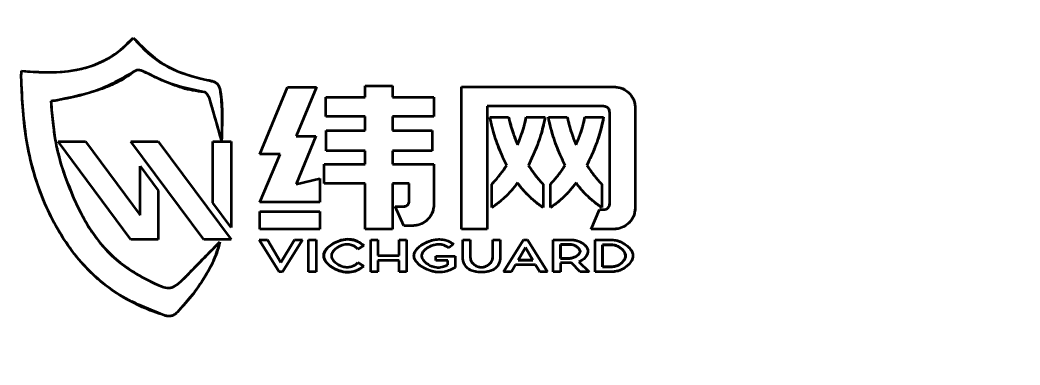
# Model space of a CAD drawing. Header units: millimetres. Extents: x 0 to 420, y 0 to 297.
# Drawn here: x 277.3363 to 277.7704, y 173.6235 to 173.7732 of the extents above; entities that cross this region are included whole.
import ezdxf

# ---------------------------------------------------------------- set-up
doc = ezdxf.new("R2010")
doc.units = ezdxf.units.MM
doc.layers.add('尺寸线层', color=150, linetype='Continuous')
doc.styles.add('SLDTEXTSTYLE2', font='TXT', dxfattribs={"width": 0.7})
doc.dimstyles.new('SLDDIMSTYLE0', dxfattribs={"dimtxt": 3.5, "dimasz": 3.302, "dimexe": 0, "dimexo": 0.0625, "dimgap": 0.875, "dimtad": 1, "dimdec": 1, "dimlfac": 100, "dimrnd": 1e-09, "dimzin": 12, "dimdsep": 46, "dimtxsty": 'SLDTEXTSTYLE2', "dimsah": 1, "dimcen": 0.09, "dimadec": 0, "dimazin": 3, "dimtfac": 1, "dimtdec": 3, "dimtofl": 0, "dimtmove": 0, "dimatfit": 3, "dimfxl": 0, "dimfrac": 2, "dimtolj": 1, "dimtzin": 12, "dimarcsym": 0})

# ---------------------------------------------------------------- blocks, each defined once
blk = doc.blocks.new('_D_6')
at = {"layer": '尺寸线层'}
for p, q in [((91.21537, 164.91724), (91.21537, 234.19224)), ((321.31537, 165.18705), (321.31537, 234.19224)), ((321.31537, 233.19224), (91.21537, 233.19224))]:
    blk.add_line(p, q, dxfattribs=at)
for points in [[(91.21537, 233.19224), (94.51737, 232.68424), (94.51737, 233.70024)], [(321.31537, 233.19224), (318.01337, 233.70024), (318.01337, 232.68424)]]:
    blk.add_solid(points, dxfattribs=at)
at = {"layer": '尺寸线层', "insert": (205.17264, 237.70398), "char_height": 3.5, "attachment_point": 1, "style": 'SLDTEXTSTYLE2'}
blk.add_mtext('23010', dxfattribs=at)
blk = doc.blocks.new('_D_7')
at = {"layer": '尺寸线层'}
for p, q in [((70.59704, 160.40224), (70.59704, 246.19224)), ((332.81559, 175.11669), (332.81559, 246.19224)), ((332.81559, 245.19224), (70.59704, 245.19224))]:
    blk.add_line(p, q, dxfattribs=at)
for points in [[(70.59704, 245.19224), (73.89904, 244.68424), (73.89904, 245.70024)], [(332.81559, 245.19224), (329.51359, 245.70024), (329.51359, 244.68424)]]:
    blk.add_solid(points, dxfattribs=at)
at = {"layer": '尺寸线层', "insert": (202.87576, 249.70398), "char_height": 3.5, "attachment_point": 1, "style": 'SLDTEXTSTYLE2'}
blk.add_mtext('26221.85', dxfattribs=at)

msp = doc.modelspace()

# ---------------------------------------------------------------- linework, layer by layer
at = {"color": 7, "linetype": 'Continuous', "lineweight": 35}
for p, q in [((277.44049, 173.71498), (277.45249, 173.74405)), ((277.44049, 173.71498), (277.45249, 173.74405)), ((277.45249, 173.74405), (277.4651, 173.74405)), ((277.45249, 173.74405), (277.4651, 173.74405)), ((277.4651, 173.74405), (277.45627, 173.72278)), ((277.4651, 173.74405), (277.45627, 173.72278)), ((277.48611, 173.74456), (277.49802, 173.74456)), ((277.48611, 173.73967), (277.48611, 173.74456)), ((277.48611, 173.74456), (277.49802, 173.74456)), ((277.48611, 173.73967), (277.48611, 173.74456)), ((277.49802, 173.74456), (277.49802, 173.73967)), ((277.49802, 173.74456), (277.49802, 173.73967)), ((277.52803, 173.74422), (277.59397, 173.74422)), ((277.52803, 173.6824), (277.52803, 173.74422)), ((277.52803, 173.74422), (277.59397, 173.74422)), ((277.52803, 173.6824), (277.52803, 173.74422)), ((277.46913, 173.73967), (277.48611, 173.73967)), ((277.46913, 173.73127), (277.46913, 173.73967)), ((277.46913, 173.73127), (277.46913, 173.73967)), ((277.46913, 173.73967), (277.48611, 173.73967)), ((277.49802, 173.73967), (277.51603, 173.73967)), ((277.49802, 173.73967), (277.51603, 173.73967)), ((277.51603, 173.73967), (277.51603, 173.73127)), ((277.51603, 173.73967), (277.51603, 173.73127)), ((277.53909, 173.73573), (277.53909, 173.6824)), ((277.5896, 173.73573), (277.53909, 173.73573)), ((277.53909, 173.73573), (277.53909, 173.6824)), ((277.5896, 173.73573), (277.53909, 173.73573)), ((277.6034, 173.73478), (277.6034, 173.69174)), ((277.6034, 173.73478), (277.6034, 173.69174)), ((277.48611, 173.73127), (277.46913, 173.73127)), ((277.48611, 173.73127), (277.46913, 173.73127)), ((277.48611, 173.72517), (277.48611, 173.73127)), ((277.48611, 173.72517), (277.48611, 173.73127)), ((277.49802, 173.73127), (277.49802, 173.72517)), ((277.51603, 173.73127), (277.49802, 173.73127)), ((277.49802, 173.73127), (277.49802, 173.72517)), ((277.51603, 173.73127), (277.49802, 173.73127)), ((277.54029, 173.73101), (277.54844, 173.73101)), ((277.54029, 173.73101), (277.54844, 173.73101)), ((277.55607, 173.73101), (277.5643, 173.73101)), ((277.55607, 173.73101), (277.5643, 173.73101)), ((277.56567, 173.73101), (277.57391, 173.73101)), ((277.56567, 173.73101), (277.57391, 173.73101)), ((277.58154, 173.73101), (277.58968, 173.73101)), ((277.58154, 173.73101), (277.58968, 173.73101)), ((277.59234, 173.69354), (277.59234, 173.73307)), ((277.59234, 173.69354), (277.59234, 173.73307)), ((277.46476, 173.72278), (277.45627, 173.70193)), ((277.45627, 173.72278), (277.45893, 173.72278)), ((277.46476, 173.72278), (277.45627, 173.70193)), ((277.45627, 173.72278), (277.46476, 173.72278)), ((277.45893, 173.72278), (277.46476, 173.72278)), ((277.46921, 173.72517), (277.48611, 173.72517)), ((277.46921, 173.71643), (277.46921, 173.72517)), ((277.46921, 173.72517), (277.48611, 173.72517)), ((277.46921, 173.71643), (277.46921, 173.72517)), ((277.49802, 173.72517), (277.51517, 173.72517)), ((277.49802, 173.72517), (277.51517, 173.72517)), ((277.51517, 173.72517), (277.51517, 173.71643)), ((277.51517, 173.72517), (277.51517, 173.71643)), ((277.35295, 173.72044), (277.36479, 173.72044)), ((277.38452, 173.67787), (277.35295, 173.72044)), ((277.35295, 173.72044), (277.36479, 173.72044)), ((277.38452, 173.67787), (277.35295, 173.72044)), ((277.36479, 173.72044), (277.38847, 173.68851)), ((277.36479, 173.72044), (277.38847, 173.68851)), ((277.38452, 173.72044), (277.39636, 173.72044)), ((277.4161, 173.67787), (277.38452, 173.72044)), ((277.38452, 173.72044), (277.39636, 173.72044)), ((277.4161, 173.67787), (277.38452, 173.72044)), ((277.39636, 173.72044), (277.42793, 173.67787)), ((277.39636, 173.72044), (277.42793, 173.67787)), ((277.42004, 173.72044), (277.42793, 173.72044)), ((277.42004, 173.69383), (277.42004, 173.72044)), ((277.42004, 173.72044), (277.42793, 173.72044)), ((277.42004, 173.69383), (277.42004, 173.72044)), ((277.42793, 173.72044), (277.42793, 173.68319)), ((277.42793, 173.72044), (277.42793, 173.68319)), ((277.44932, 173.71498), (277.44049, 173.71498)), ((277.44049, 173.69412), (277.44932, 173.71498)), ((277.44932, 173.71498), (277.44049, 173.71498)), ((277.44049, 173.69412), (277.44932, 173.71498)), ((277.48611, 173.71643), (277.46921, 173.71643)), ((277.48611, 173.71643), (277.46921, 173.71643)), ((277.48611, 173.71067), (277.48611, 173.71643)), ((277.48611, 173.71067), (277.48611, 173.71643)), ((277.49802, 173.71643), (277.49802, 173.71067)), ((277.51517, 173.71643), (277.49802, 173.71643)), ((277.49802, 173.71643), (277.49802, 173.71067)), ((277.51517, 173.71643), (277.49802, 173.71643)), ((277.38847, 173.7098), (277.39636, 173.69915)), ((277.38847, 173.68851), (277.38847, 173.7098)), ((277.38847, 173.7098), (277.39636, 173.69915)), ((277.38847, 173.68851), (277.38847, 173.7098)), ((277.46836, 173.71067), (277.48611, 173.71067)), ((277.46836, 173.70227), (277.46836, 173.71067)), ((277.46836, 173.71067), (277.48611, 173.71067)), ((277.46836, 173.70227), (277.46836, 173.71067)), ((277.49802, 173.71067), (277.50531, 173.71067)), ((277.49802, 173.71067), (277.51603, 173.71067)), ((277.50531, 173.71067), (277.51603, 173.71067)), ((277.51603, 173.71067), (277.51603, 173.70227)), ((277.51603, 173.71067), (277.51603, 173.6932)), ((277.45627, 173.70193), (277.46647, 173.70432)), ((277.45627, 173.70193), (277.46647, 173.70432)), ((277.46647, 173.70432), (277.46647, 173.69412)), ((277.46647, 173.70432), (277.46647, 173.69412)), ((277.48611, 173.70227), (277.46836, 173.70227)), ((277.48611, 173.70227), (277.46836, 173.70227)), ((277.48611, 173.6824), (277.48611, 173.70227)), ((277.48611, 173.6824), (277.48611, 173.70227)), ((277.49802, 173.70227), (277.49802, 173.6824)), ((277.50531, 173.70227), (277.49802, 173.70227)), ((277.49802, 173.70227), (277.49802, 173.6824)), ((277.50531, 173.70227), (277.49802, 173.70227)), ((277.50531, 173.69466), (277.50531, 173.70227)), ((277.50531, 173.69466), (277.50531, 173.70227)), ((277.51603, 173.70227), (277.51603, 173.6932)), ((277.54115, 173.69174), (277.54115, 173.70195)), ((277.54115, 173.69174), (277.54115, 173.70195)), ((277.56336, 173.70195), (277.56336, 173.69174)), ((277.56336, 173.70195), (277.56336, 173.69174)), ((277.56662, 173.69174), (277.56662, 173.70195)), ((277.56662, 173.69174), (277.56662, 173.70195)), ((277.58882, 173.70195), (277.58882, 173.69174)), ((277.58882, 173.70195), (277.58882, 173.69174)), ((277.39636, 173.69915), (277.39636, 173.67787)), ((277.39636, 173.69915), (277.39636, 173.67787)), ((277.42793, 173.68319), (277.42004, 173.69383)), ((277.42793, 173.68319), (277.42004, 173.69383)), ((277.46647, 173.69412), (277.44049, 173.69412)), ((277.46647, 173.69412), (277.44049, 173.69412)), ((277.49922, 173.69226), (277.50265, 173.69226)), ((277.50291, 173.68385), (277.49922, 173.69226)), ((277.49922, 173.69226), (277.50265, 173.69226)), ((277.50291, 173.68385), (277.49922, 173.69226)), ((277.44049, 173.69004), (277.46647, 173.69004)), ((277.44049, 173.68241), (277.44049, 173.69004)), ((277.44049, 173.69004), (277.46647, 173.69004)), ((277.44049, 173.68241), (277.44049, 173.69004)), ((277.46647, 173.69004), (277.46647, 173.68241)), ((277.46647, 173.69004), (277.46647, 173.68241)), ((277.58428, 173.6824), (277.5878, 173.69088)), ((277.58428, 173.6824), (277.5878, 173.69088)), ((277.5878, 173.69088), (277.5896, 173.69088)), ((277.5878, 173.69088), (277.5896, 173.69088)), ((277.50668, 173.68385), (277.50291, 173.68385)), ((277.50668, 173.68385), (277.50291, 173.68385)), ((277.46647, 173.68241), (277.44049, 173.68241)), ((277.46647, 173.68241), (277.44049, 173.68241)), ((277.49802, 173.6824), (277.48611, 173.6824)), ((277.49802, 173.6824), (277.48611, 173.6824)), ((277.53909, 173.6824), (277.52803, 173.6824)), ((277.53909, 173.6824), (277.52803, 173.6824)), ((277.59397, 173.6824), (277.58428, 173.6824)), ((277.59397, 173.6824), (277.58428, 173.6824)), ((277.39636, 173.67787), (277.38452, 173.67787)), ((277.39636, 173.67787), (277.38452, 173.67787)), ((277.42793, 173.67787), (277.4161, 173.67787)), ((277.42793, 173.67787), (277.4161, 173.67787)), ((277.44018, 173.67784), (277.4437, 173.67784)), ((277.4488, 173.66388), (277.44018, 173.67784)), ((277.44018, 173.67784), (277.4437, 173.67784)), ((277.4488, 173.66388), (277.44018, 173.67784)), ((277.4437, 173.67784), (277.44956, 173.66792)), ((277.4437, 173.67784), (277.44956, 173.66792)), ((277.44956, 173.66792), (277.45544, 173.67784)), ((277.44956, 173.66792), (277.45544, 173.67784)), ((277.45896, 173.67784), (277.45035, 173.66388)), ((277.45896, 173.67784), (277.45035, 173.66388)), ((277.45544, 173.67784), (277.45896, 173.67784)), ((277.45544, 173.67784), (277.45896, 173.67784)), ((277.46159, 173.67784), (277.46485, 173.67784)), ((277.46159, 173.66388), (277.46159, 173.67784)), ((277.46159, 173.67784), (277.46485, 173.67784)), ((277.46159, 173.66388), (277.46159, 173.67784)), ((277.46485, 173.67784), (277.46485, 173.66388)), ((277.46485, 173.67784), (277.46485, 173.66388)), ((277.48554, 173.6753), (277.48305, 173.67376)), ((277.48554, 173.6753), (277.48305, 173.67376)), ((277.48857, 173.67784), (277.49172, 173.67784)), ((277.48857, 173.66388), (277.48857, 173.67784)), ((277.48857, 173.67784), (277.49172, 173.67784)), ((277.48857, 173.66388), (277.48857, 173.67784)), ((277.49172, 173.67784), (277.49172, 173.67091)), ((277.49172, 173.67784), (277.49172, 173.67091)), ((277.50094, 173.67784), (277.50409, 173.67784)), ((277.50094, 173.67091), (277.50094, 173.67784)), ((277.50094, 173.67784), (277.50409, 173.67784)), ((277.50094, 173.67091), (277.50094, 173.67784)), ((277.50409, 173.67784), (277.50409, 173.66388)), ((277.50409, 173.67784), (277.50409, 173.66388)), ((277.52455, 173.67596), (277.52253, 173.67429)), ((277.52455, 173.67596), (277.52253, 173.67429)), ((277.5286, 173.67784), (277.53175, 173.67784)), ((277.5286, 173.66948), (277.5286, 173.67784)), ((277.5286, 173.67784), (277.53175, 173.67784)), ((277.5286, 173.66948), (277.5286, 173.67784)), ((277.53175, 173.67784), (277.53175, 173.67008)), ((277.53175, 173.67784), (277.53175, 173.67008)), ((277.54154, 173.67784), (277.5447, 173.67784)), ((277.54154, 173.67008), (277.54154, 173.67784)), ((277.54154, 173.67784), (277.5447, 173.67784)), ((277.54154, 173.67008), (277.54154, 173.67784)), ((277.5447, 173.67784), (277.5447, 173.66948)), ((277.5447, 173.67784), (277.5447, 173.66948)), ((277.5462, 173.66388), (277.55494, 173.67784)), ((277.5462, 173.66388), (277.55494, 173.67784)), ((277.55576, 173.67441), (277.55255, 173.66895)), ((277.55255, 173.66895), (277.55576, 173.67441)), ((277.55494, 173.67784), (277.5566, 173.67784)), ((277.55494, 173.67784), (277.5566, 173.67784)), ((277.55899, 173.66895), (277.55576, 173.67441)), ((277.55576, 173.67441), (277.55899, 173.66895)), ((277.5566, 173.67784), (277.56534, 173.66388)), ((277.5566, 173.67784), (277.56534, 173.66388)), ((277.56774, 173.67784), (277.57572, 173.67784)), ((277.56774, 173.66388), (277.56774, 173.67784)), ((277.56774, 173.67784), (277.57572, 173.67784)), ((277.56774, 173.66388), (277.56774, 173.67784)), ((277.57097, 173.67578), (277.57097, 173.6697)), ((277.57522, 173.67578), (277.57097, 173.67578)), ((277.57097, 173.67578), (277.57522, 173.67578)), ((277.57097, 173.6697), (277.57097, 173.67578)), ((277.58602, 173.67784), (277.59306, 173.67784)), ((277.58602, 173.66388), (277.58602, 173.67784)), ((277.58602, 173.67784), (277.59306, 173.67784)), ((277.58602, 173.66388), (277.58602, 173.67784)), ((277.58917, 173.67566), (277.58917, 173.66606)), ((277.59306, 173.67566), (277.58917, 173.67566)), ((277.58917, 173.67566), (277.59306, 173.67566)), ((277.58917, 173.66606), (277.58917, 173.67566)), ((277.49172, 173.67091), (277.50094, 173.67091)), ((277.49172, 173.67091), (277.50094, 173.67091)), ((277.51678, 173.67075), (277.52523, 173.67075)), ((277.51678, 173.66875), (277.51678, 173.67075)), ((277.51678, 173.67075), (277.52523, 173.67075)), ((277.51678, 173.66875), (277.51678, 173.67075)), ((277.52523, 173.67075), (277.52523, 173.66578)), ((277.52523, 173.67075), (277.52523, 173.66578)), ((277.57097, 173.6697), (277.57467, 173.6697)), ((277.57467, 173.6697), (277.57097, 173.6697)), ((277.48305, 173.66794), (277.48554, 173.6664)), ((277.48305, 173.66794), (277.48554, 173.6664)), ((277.49172, 173.66885), (277.49172, 173.66388)), ((277.50094, 173.66885), (277.49172, 173.66885)), ((277.49172, 173.66885), (277.49172, 173.66388)), ((277.50094, 173.66885), (277.49172, 173.66885)), ((277.50094, 173.66388), (277.50094, 173.66885)), ((277.50094, 173.66388), (277.50094, 173.66885)), ((277.52198, 173.66875), (277.51678, 173.66875)), ((277.52198, 173.66875), (277.51678, 173.66875)), ((277.52198, 173.66697), (277.52198, 173.66875)), ((277.52198, 173.66697), (277.52198, 173.66875)), ((277.5514, 173.66697), (277.54961, 173.66388)), ((277.5514, 173.66697), (277.54961, 173.66388)), ((277.56012, 173.66697), (277.5514, 173.66697)), ((277.56012, 173.66697), (277.5514, 173.66697)), ((277.55255, 173.66895), (277.55899, 173.66895)), ((277.55899, 173.66895), (277.55255, 173.66895)), ((277.56196, 173.66388), (277.56012, 173.66697)), ((277.56196, 173.66388), (277.56012, 173.66697)), ((277.57097, 173.66774), (277.57097, 173.66388)), ((277.5748, 173.66774), (277.57097, 173.66774)), ((277.57097, 173.66774), (277.57097, 173.66388)), ((277.5748, 173.66774), (277.57097, 173.66774)), ((277.57947, 173.66388), (277.57569, 173.66776)), ((277.57947, 173.66388), (277.57569, 173.66776)), ((277.5789, 173.66824), (277.58336, 173.66388)), ((277.5789, 173.66824), (277.58336, 173.66388)), ((277.58917, 173.66606), (277.59337, 173.66606)), ((277.59337, 173.66606), (277.58917, 173.66606)), ((277.45035, 173.66388), (277.4488, 173.66388)), ((277.45035, 173.66388), (277.4488, 173.66388)), ((277.46485, 173.66388), (277.46159, 173.66388)), ((277.46485, 173.66388), (277.46159, 173.66388)), ((277.49172, 173.66388), (277.48857, 173.66388)), ((277.49172, 173.66388), (277.48857, 173.66388)), ((277.50409, 173.66388), (277.50094, 173.66388)), ((277.50409, 173.66388), (277.50094, 173.66388)), ((277.54961, 173.66388), (277.5462, 173.66388)), ((277.54961, 173.66388), (277.5462, 173.66388)), ((277.56534, 173.66388), (277.56196, 173.66388)), ((277.56534, 173.66388), (277.56196, 173.66388)), ((277.57097, 173.66388), (277.56774, 173.66388)), ((277.57097, 173.66388), (277.56774, 173.66388)), ((277.58336, 173.66388), (277.57947, 173.66388)), ((277.58336, 173.66388), (277.57947, 173.66388)), ((277.59366, 173.66388), (277.58602, 173.66388)), ((277.59366, 173.66388), (277.58602, 173.66388))]:
    msp.add_line(p, q, dxfattribs=at)
for points, knots in [([(277.33705, 173.75109), (277.34206, 173.75072), (277.35181, 173.74999), (277.3653, 173.75202), (277.37698, 173.75715), (277.3826, 173.76261), (277.38552, 173.76545)], [0, 0, 0, 0, 0.285556, 0.556502, 0.769251, 1, 1, 1, 1]), ([(277.33705, 173.75109), (277.33871, 173.75094), (277.34705, 173.7502), (277.35802, 173.75043), (277.37124, 173.7543), (277.37935, 173.75903), (277.38405, 173.76392), (277.38552, 173.76545)], [0, 0, 0, 0, 0.095059, 0.477947, 0.614031, 0.878763, 1, 1, 1, 1]), ([(277.38552, 173.76545), (277.39037, 173.76061), (277.39903, 173.75196), (277.4108, 173.74881), (277.41598, 173.74742)], [0, 0, 0, 0, 0.5596175, 1, 1, 1, 1]), ([(277.38552, 173.76545), (277.38662, 173.7642), (277.39144, 173.75866), (277.40143, 173.75134), (277.41146, 173.74864), (277.41598, 173.74742)], [0, 0, 0, 0, 0.1389856, 0.6119172, 1, 1, 1, 1]), ([(277.33687, 173.74862), (277.33689, 173.74901), (277.33693, 173.74984), (277.33701, 173.75066), (277.33705, 173.75109)], [0, 0, 0, 0, 0.473418, 1, 1, 1, 1]), ([(277.33687, 173.74862), (277.33688, 173.74883), (277.33689, 173.74925), (277.33697, 173.75007), (277.33702, 173.75069), (277.33705, 173.75109)], [0, 0, 0, 0, 0.252501, 0.504816, 1, 1, 1, 1]), ([(277.3988, 173.64506), (277.3913, 173.64806), (277.37653, 173.65398), (277.35915, 173.67098), (277.34627, 173.69297), (277.33829, 173.71947), (277.33735, 173.73885), (277.33687, 173.74862)], [0, 0, 0, 0, 0.185941, 0.366037, 0.551022, 0.773428, 1, 1, 1, 1]), ([(277.3988, 173.64506), (277.39722, 173.64559), (277.38928, 173.64827), (277.37404, 173.65616), (277.36001, 173.67041), (277.35092, 173.68508), (277.34552, 173.69694), (277.34156, 173.70933), (277.33782, 173.7265), (277.33725, 173.73973), (277.33687, 173.74862)], [0, 0, 0, 0, 0.0386496, 0.194338, 0.3927059, 0.4931491, 0.5935436, 0.6938955, 0.7942112, 1, 1, 1, 1]), ([(277.38649, 173.75114), (277.38058, 173.74774), (277.37002, 173.74167), (277.35808, 173.73938), (277.35282, 173.73837)], [0, 0, 0, 0, 0.559493, 1, 1, 1, 1]), ([(277.38649, 173.75114), (277.38514, 173.75016), (277.3813, 173.74739), (277.37423, 173.74399), (277.36429, 173.74077), (277.35706, 173.73926), (277.35282, 173.73837)], [0, 0, 0, 0, 0.137822, 0.39048, 0.642641, 1, 1, 1, 1]), ([(277.38961, 173.75099), (277.389, 173.75118), (277.38816, 173.75145), (277.38706, 173.75142), (277.38667, 173.75122), (277.38649, 173.75114)], [0, 0, 0, 0, 0.59529, 0.817201, 1, 1, 1, 1]), ([(277.38961, 173.75099), (277.38913, 173.75115), (277.3884, 173.75141), (277.38744, 173.75143), (277.38686, 173.75135), (277.3866, 173.7512), (277.38649, 173.75114)], [0, 0, 0, 0, 0.465921, 0.719479, 0.884635, 1, 1, 1, 1]), ([(277.41625, 173.7419), (277.41106, 173.74296), (277.40178, 173.74486), (277.39333, 173.74912), (277.38961, 173.75099)], [0, 0, 0, 0, 0.55952, 1, 1, 1, 1]), ([(277.41625, 173.7419), (277.41459, 173.74208), (277.40987, 173.7426), (277.40084, 173.74559), (277.39385, 173.74895), (277.38961, 173.75099)], [0, 0, 0, 0, 0.177002, 0.501951, 1, 1, 1, 1]), ([(277.41598, 173.74742), (277.41684, 173.74725), (277.41833, 173.74697), (277.42027, 173.74652), (277.42174, 173.74583), (277.42288, 173.74428), (277.4234, 173.7416), (277.42416, 173.73371), (277.42398, 173.72664), (277.42383, 173.72088)], [0, 0, 0, 0, 0.084101, 0.145418, 0.191757, 0.235716, 0.32446, 0.448322, 1, 1, 1, 1]), ([(277.41598, 173.74742), (277.41765, 173.74719), (277.41972, 173.74692), (277.42187, 173.74567), (277.42281, 173.74435), (277.42385, 173.73968), (277.42423, 173.7317), (277.42396, 173.72453), (277.42383, 173.72088)], [0, 0, 0, 0, 0.160025, 0.196998, 0.234195, 0.311686, 0.649476, 1, 1, 1, 1]), ([(277.59397, 173.74422), (277.59536, 173.74405), (277.59813, 173.74371), (277.60124, 173.74118), (277.60309, 173.73806), (277.6033, 173.73588), (277.6034, 173.73478)], [0, 0, 0, 0, 0.279702, 0.559222, 0.779604, 1, 1, 1, 1]), ([(277.59397, 173.74422), (277.59506, 173.74411), (277.59724, 173.7439), (277.60009, 173.74222), (277.60219, 173.7398), (277.60326, 173.73717), (277.60336, 173.73545), (277.6034, 173.73478)], [0, 0, 0, 0, 0.220827, 0.440436, 0.651052, 0.864309, 1, 1, 1, 1]), ([(277.41854, 173.73929), (277.41822, 173.73995), (277.41783, 173.74078), (277.41706, 173.74151), (277.41667, 173.7418), (277.41638, 173.74187), (277.41625, 173.7419)], [0, 0, 0, 0, 0.602654, 0.7553195, 0.8887457, 1, 1, 1, 1]), ([(277.41854, 173.73929), (277.41833, 173.73974), (277.41797, 173.74057), (277.41725, 173.74137), (277.41668, 173.7418), (277.41639, 173.74187), (277.41625, 173.7419)], [0, 0, 0, 0, 0.414045, 0.74912, 0.885678, 1, 1, 1, 1]), ([(277.42383, 173.72088), (277.42287, 173.72432), (277.42116, 173.73047), (277.41934, 173.73659), (277.41854, 173.73929)], [0, 0, 0, 0, 0.559307, 1, 1, 1, 1]), ([(277.42383, 173.72088), (277.42337, 173.72248), (277.42245, 173.72568), (277.42077, 173.73184), (277.41941, 173.73636), (277.41854, 173.73929)], [0, 0, 0, 0, 0.261065, 0.522123, 1, 1, 1, 1]), ([(277.35282, 173.73837), (277.35229, 173.73826), (277.35126, 173.73806), (277.35022, 173.73799), (277.34972, 173.73796)], [0, 0, 0, 0, 0.519876, 1, 1, 1, 1]), ([(277.35282, 173.73837), (277.35241, 173.73829), (277.35169, 173.73815), (277.35066, 173.73801), (277.35004, 173.73797), (277.34972, 173.73796)], [0, 0, 0, 0, 0.400257, 0.699592, 1, 1, 1, 1]), ([(277.34972, 173.73796), (277.35003, 173.73444), (277.35055, 173.72845), (277.35187, 173.71899), (277.35341, 173.71317), (277.35432, 173.70975)], [0, 0, 0, 0, 0.370047, 0.629787, 1, 1, 1, 1]), ([(277.34972, 173.73796), (277.34987, 173.73629), (277.35029, 173.73131), (277.35106, 173.72408), (277.35254, 173.71634), (277.35373, 173.71195), (277.35432, 173.70975)], [0, 0, 0, 0, 0.174669, 0.524102, 0.761562, 1, 1, 1, 1]), ([(277.59234, 173.73307), (277.59229, 173.73347), (277.59218, 173.73426), (277.59145, 173.73516), (277.59053, 173.73564), (277.58991, 173.7357), (277.5896, 173.73573)], [0, 0, 0, 0, 0.278959, 0.559098, 0.780532, 1, 1, 1, 1]), ([(277.59234, 173.73307), (277.59231, 173.73338), (277.59224, 173.73399), (277.59178, 173.7348), (277.5911, 173.73537), (277.59033, 173.73568), (277.58983, 173.73571), (277.5896, 173.73573)], [0, 0, 0, 0, 0.2159086, 0.4316794, 0.6427485, 0.8361363, 1, 1, 1, 1]), ([(277.54758, 173.71009), (277.54583, 173.71386), (277.54269, 173.7206), (277.54103, 173.72783), (277.54029, 173.73101)], [0, 0, 0, 0, 0.5598914, 1, 1, 1, 1]), ([(277.54758, 173.71009), (277.54686, 173.71159), (277.54491, 173.71567), (277.54222, 173.7226), (277.54094, 173.7282), (277.54029, 173.73101)], [0, 0, 0, 0, 0.225098, 0.610129, 1, 1, 1, 1]), ([(277.54844, 173.73101), (277.54901, 173.72872), (277.55003, 173.72464), (277.55161, 173.72073), (277.5523, 173.71901)], [0, 0, 0, 0, 0.559769, 1, 1, 1, 1]), ([(277.54844, 173.73101), (277.5488, 173.72938), (277.54944, 173.72651), (277.55093, 173.72256), (277.55184, 173.72019), (277.5523, 173.71901)], [0, 0, 0, 0, 0.397021, 0.698347, 1, 1, 1, 1]), ([(277.5523, 173.71901), (277.55318, 173.72119), (277.55476, 173.7251), (277.55567, 173.72921), (277.55607, 173.73101)], [0, 0, 0, 0, 0.560096, 1, 1, 1, 1]), ([(277.5523, 173.71901), (277.5529, 173.72056), (277.55397, 173.72329), (277.55532, 173.72728), (277.55582, 173.72976), (277.55607, 173.73101)], [0, 0, 0, 0, 0.396668, 0.697235, 1, 1, 1, 1]), ([(277.5643, 173.73101), (277.56333, 173.72697), (277.56159, 173.71975), (277.55841, 173.71304), (277.55701, 173.71009)], [0, 0, 0, 0, 0.559913, 1, 1, 1, 1]), ([(277.5643, 173.73101), (277.56396, 173.72938), (277.56302, 173.72495), (277.56068, 173.7179), (277.55824, 173.7127), (277.55701, 173.71009)], [0, 0, 0, 0, 0.225279, 0.610555, 1, 1, 1, 1]), ([(277.57296, 173.71009), (277.57121, 173.71386), (277.56807, 173.7206), (277.56641, 173.72783), (277.56567, 173.73101)], [0, 0, 0, 0, 0.55989, 1, 1, 1, 1]), ([(277.57296, 173.71009), (277.57224, 173.71159), (277.57029, 173.71567), (277.5676, 173.7226), (277.56632, 173.7282), (277.56567, 173.73101)], [0, 0, 0, 0, 0.225097, 0.610128, 1, 1, 1, 1]), ([(277.57391, 173.73101), (277.57445, 173.72872), (277.57541, 173.72463), (277.57698, 173.72073), (277.57768, 173.71901)], [0, 0, 0, 0, 0.559775, 1, 1, 1, 1]), ([(277.57391, 173.73101), (277.57425, 173.72938), (277.57486, 173.7265), (277.5763, 173.72255), (277.57722, 173.72019), (277.57768, 173.71901)], [0, 0, 0, 0, 0.397481, 0.698479, 1, 1, 1, 1]), ([(277.57768, 173.71901), (277.5786, 173.72119), (277.58024, 173.72508), (277.58114, 173.7292), (277.58154, 173.73101)], [0, 0, 0, 0, 0.560047, 1, 1, 1, 1]), ([(277.57768, 173.71901), (277.57832, 173.72055), (277.57944, 173.72326), (277.58078, 173.72726), (277.58128, 173.72976), (277.58154, 173.73101)], [0, 0, 0, 0, 0.395845, 0.696793, 1, 1, 1, 1]), ([(277.58968, 173.73101), (277.58871, 173.72697), (277.58697, 173.71975), (277.58379, 173.71304), (277.58239, 173.71009)], [0, 0, 0, 0, 0.559915, 1, 1, 1, 1]), ([(277.58968, 173.73101), (277.58934, 173.72938), (277.5884, 173.72495), (277.58606, 173.7179), (277.58362, 173.7127), (277.58239, 173.71009)], [0, 0, 0, 0, 0.22528, 0.610558, 1, 1, 1, 1]), ([(277.35432, 173.70975), (277.35657, 173.70361), (277.36101, 173.6915), (277.37113, 173.67471), (277.38409, 173.66416), (277.39421, 173.65905), (277.39961, 173.65662), (277.40267, 173.65713), (277.40629, 173.65952), (277.41074, 173.66438), (277.41687, 173.67063), (277.42104, 173.67482), (277.42311, 173.67691)], [0, 0, 0, 0, 0.189161, 0.372638, 0.560134, 0.660083, 0.705088, 0.725214, 0.746596, 0.829129, 0.914929, 1, 1, 1, 1]), ([(277.35432, 173.70975), (277.35486, 173.70818), (277.35757, 173.70028), (277.36225, 173.68949), (277.36947, 173.67823), (277.37851, 173.66771), (277.38882, 173.66163), (277.39719, 173.65769), (277.3998, 173.65683), (277.4019, 173.65691), (277.4049, 173.65833), (277.41185, 173.66533), (277.41822, 173.67188), (277.42311, 173.67691)], [0, 0, 0, 0, 0.0481692, 0.2413794, 0.3378802, 0.4339156, 0.6397005, 0.6757973, 0.7018074, 0.7183687, 0.7348884, 0.7963552, 1, 1, 1, 1]), ([(277.54115, 173.70195), (277.54246, 173.70338), (277.5448, 173.70594), (277.54673, 173.70882), (277.54758, 173.71009)], [0, 0, 0, 0, 0.559967, 1, 1, 1, 1]), ([(277.54115, 173.70195), (277.54229, 173.70317), (277.54403, 173.70506), (277.54608, 173.70786), (277.54708, 173.70935), (277.54758, 173.71009)], [0, 0, 0, 0, 0.482099, 0.740834, 1, 1, 1, 1]), ([(277.55701, 173.71009), (277.55809, 173.70848), (277.56, 173.70561), (277.56233, 173.70307), (277.56336, 173.70195)], [0, 0, 0, 0, 0.559953, 1, 1, 1, 1]), ([(277.55701, 173.71009), (277.55794, 173.7087), (277.55936, 173.70657), (277.56155, 173.7039), (277.56275, 173.7026), (277.56336, 173.70195)], [0, 0, 0, 0, 0.48414, 0.741719, 1, 1, 1, 1]), ([(277.56662, 173.70195), (277.56791, 173.70338), (277.57023, 173.70594), (277.57213, 173.70882), (277.57296, 173.71009)], [0, 0, 0, 0, 0.5599717, 1, 1, 1, 1]), ([(277.56662, 173.70195), (277.56774, 173.70318), (277.56945, 173.70508), (277.57151, 173.70785), (277.57248, 173.70934), (277.57296, 173.71009)], [0, 0, 0, 0, 0.484106, 0.741689, 1, 1, 1, 1]), ([(277.58239, 173.71009), (277.58348, 173.70848), (277.58542, 173.7056), (277.58778, 173.70306), (277.58882, 173.70195)], [0, 0, 0, 0, 0.559958, 1, 1, 1, 1]), ([(277.58239, 173.71009), (277.58333, 173.70871), (277.58478, 173.70659), (277.58696, 173.7039), (277.5882, 173.7026), (277.58882, 173.70195)], [0, 0, 0, 0, 0.481223, 0.740091, 1, 1, 1, 1]), ([(277.5523, 173.70246), (277.55048, 173.70019), (277.54722, 173.69612), (277.54301, 173.69308), (277.54115, 173.69174)], [0, 0, 0, 0, 0.559861, 1, 1, 1, 1]), ([(277.5523, 173.70246), (277.55127, 173.70115), (277.54916, 173.69847), (277.54546, 173.69481), (277.54259, 173.69277), (277.54115, 173.69174)], [0, 0, 0, 0, 0.322168, 0.658364, 1, 1, 1, 1]), ([(277.56336, 173.69174), (277.56104, 173.69349), (277.55691, 173.69661), (277.55371, 173.70067), (277.5523, 173.70246)], [0, 0, 0, 0, 0.559901, 1, 1, 1, 1]), ([(277.56336, 173.69174), (277.56201, 173.69272), (277.55925, 173.69472), (277.55555, 173.69834), (277.55339, 173.70108), (277.5523, 173.70246)], [0, 0, 0, 0, 0.3238446, 0.659773, 1, 1, 1, 1]), ([(277.57768, 173.70246), (277.57586, 173.7002), (277.57262, 173.69616), (277.56845, 173.69309), (277.56662, 173.69174)], [0, 0, 0, 0, 0.559879, 1, 1, 1, 1]), ([(277.57768, 173.70246), (277.57665, 173.70115), (277.57454, 173.69848), (277.57086, 173.69483), (277.56804, 173.69278), (277.56662, 173.69174)], [0, 0, 0, 0, 0.323586, 0.659323, 1, 1, 1, 1]), ([(277.58882, 173.69174), (277.58649, 173.69349), (277.58233, 173.69661), (277.5791, 173.70067), (277.57768, 173.70246)], [0, 0, 0, 0, 0.559906, 1, 1, 1, 1]), ([(277.58882, 173.69174), (277.58747, 173.69272), (277.5847, 173.69472), (277.58096, 173.69833), (277.57878, 173.70108), (277.57768, 173.70246)], [0, 0, 0, 0, 0.322508, 0.65906, 1, 1, 1, 1]), ([(277.50265, 173.69226), (277.50303, 173.69229), (277.50378, 173.69234), (277.50471, 173.69291), (277.50522, 173.69377), (277.50528, 173.69436), (277.50531, 173.69466)], [0, 0, 0, 0, 0.281291, 0.557923, 0.779342, 1, 1, 1, 1]), ([(277.50265, 173.69226), (277.50302, 173.69228), (277.50364, 173.69233), (277.50443, 173.69272), (277.50497, 173.6933), (277.50526, 173.69398), (277.5053, 173.69446), (277.50531, 173.69466)], [0, 0, 0, 0, 0.272758, 0.457842, 0.644353, 0.8509, 1, 1, 1, 1]), ([(277.51603, 173.6932), (277.51586, 173.69183), (277.51552, 173.68908), (277.51299, 173.68603), (277.50992, 173.68419), (277.50776, 173.68396), (277.50668, 173.68385)], [0, 0, 0, 0, 0.279666, 0.559253, 0.779644, 1, 1, 1, 1]), ([(277.51603, 173.6932), (277.51593, 173.69213), (277.51573, 173.69), (277.51407, 173.68722), (277.51168, 173.68512), (277.50908, 173.68401), (277.50734, 173.6839), (277.50668, 173.68385)], [0, 0, 0, 0, 0.2182785, 0.4351494, 0.6441626, 0.864466, 1, 1, 1, 1]), ([(277.5896, 173.69088), (277.58999, 173.69093), (277.59079, 173.69102), (277.59172, 173.6917), (277.59224, 173.69261), (277.59231, 173.69323), (277.59234, 173.69354)], [0, 0, 0, 0, 0.279241, 0.559181, 0.780853, 1, 1, 1, 1]), ([(277.5896, 173.69088), (277.58993, 173.69092), (277.59059, 173.69098), (277.59146, 173.69148), (277.59204, 173.69221), (277.5923, 173.69292), (277.59233, 173.69337), (277.59234, 173.69354)], [0, 0, 0, 0, 0.23459, 0.46963, 0.6837, 0.878789, 1, 1, 1, 1]), ([(277.6034, 173.69174), (277.60323, 173.69036), (277.60288, 173.6876), (277.60033, 173.68454), (277.59722, 173.6827), (277.59505, 173.6825), (277.59397, 173.6824)], [0, 0, 0, 0, 0.279639, 0.559245, 0.779575, 1, 1, 1, 1]), ([(277.6034, 173.69174), (277.6033, 173.69067), (277.6031, 173.68854), (277.60144, 173.68576), (277.59906, 173.68365), (277.59642, 173.68255), (277.59466, 173.68244), (277.59397, 173.6824)], [0, 0, 0, 0, 0.217033, 0.432668, 0.640579, 0.859649, 1, 1, 1, 1]), ([(277.42311, 173.67691), (277.42229, 173.67425), (277.42039, 173.66811), (277.41441, 173.65759), (277.40836, 173.65062), (277.4047, 173.6464)], [0, 0, 0, 0, 0.2318708, 0.5348205, 1, 1, 1, 1]), ([(277.42311, 173.67691), (277.42269, 173.67529), (277.42142, 173.67043), (277.41737, 173.6629), (277.41182, 173.65417), (277.40708, 173.64901), (277.4047, 173.6464)], [0, 0, 0, 0, 0.138868, 0.417722, 0.706333, 1, 1, 1, 1]), ([(277.48554, 173.6664), (277.48457, 173.66567), (277.48265, 173.66422), (277.47912, 173.66352), (277.47523, 173.66407), (277.47196, 173.66557), (277.4696, 173.66755), (277.46852, 173.66908), (277.4681, 173.6705), (277.46822, 173.67187), (277.46902, 173.67348), (277.47102, 173.67551), (277.47441, 173.67737), (277.47848, 173.67828), (277.4822, 173.67757), (277.48435, 173.67634), (277.48536, 173.67546), (277.48554, 173.6753)], [0, 0, 0, 0, 0.08519, 0.168963, 0.246186, 0.360946, 0.418211, 0.462463, 0.491745, 0.521214, 0.557381, 0.617071, 0.720017, 0.827682, 0.905205, 0.982624, 1, 1, 1, 1]), ([(277.48554, 173.6664), (277.48465, 173.66571), (277.48283, 173.66433), (277.47929, 173.6635), (277.47492, 173.66409), (277.47141, 173.66585), (277.46924, 173.66802), (277.46839, 173.66938), (277.46805, 173.67086), (277.46839, 173.67234), (277.46924, 173.67369), (277.47142, 173.67586), (277.47493, 173.67763), (277.47929, 173.67822), (277.48283, 173.67737), (277.48465, 173.67599), (277.48554, 173.6753)], [0, 0, 0, 0, 0.079206, 0.160678, 0.249781, 0.387741, 0.429064, 0.466183, 0.499934, 0.533717, 0.5709, 0.612284, 0.750289, 0.839308, 0.920758, 1, 1, 1, 1]), ([(277.48554, 173.6753), (277.48465, 173.67599), (277.48283, 173.67737), (277.47929, 173.67822), (277.47493, 173.67763), (277.47142, 173.67586), (277.46924, 173.67369), (277.46839, 173.67234), (277.46805, 173.67086), (277.46839, 173.66938), (277.46924, 173.66802), (277.47141, 173.66585), (277.47492, 173.66409), (277.47929, 173.6635), (277.48283, 173.66433), (277.48465, 173.66571), (277.48554, 173.6664)], [0, 0, 0, 0, 0.0792421, 0.1606917, 0.2497114, 0.3877157, 0.4291002, 0.4662828, 0.5000659, 0.5338169, 0.570936, 0.6122585, 0.7502193, 0.8393217, 0.920794, 1, 1, 1, 1]), ([(277.48305, 173.67376), (277.48246, 173.67425), (277.4813, 173.67524), (277.47909, 173.67585), (277.47661, 173.67566), (277.47434, 173.67471), (277.47264, 173.67338), (277.47179, 173.67219), (277.47145, 173.67118), (277.47152, 173.67016), (277.47209, 173.66899), (277.47344, 173.6676), (277.47568, 173.66635), (277.47835, 173.66578), (277.48075, 173.66627), (277.4822, 173.66712), (277.48288, 173.66778), (277.48305, 173.66794)], [0, 0, 0, 0, 0.079836, 0.158698, 0.232948, 0.337554, 0.41275, 0.456024, 0.489191, 0.522624, 0.56103, 0.622793, 0.723203, 0.826712, 0.901133, 0.975506, 1, 1, 1, 1]), ([(277.48305, 173.67376), (277.48262, 173.67414), (277.48177, 173.6749), (277.48014, 173.6756), (277.47833, 173.67585), (277.4758, 173.67544), (277.47364, 173.67431), (277.47221, 173.67282), (277.47165, 173.67188), (277.47142, 173.67086), (277.47164, 173.66984), (277.4722, 173.6689), (277.47363, 173.66741), (277.47579, 173.66629), (277.47832, 173.66587), (277.48014, 173.66611), (277.48177, 173.6668), (277.48262, 173.66756), (277.48305, 173.66794)], [0, 0, 0, 0, 0.059439, 0.11977, 0.182346, 0.249405, 0.386153, 0.427718, 0.465467, 0.500119, 0.534716, 0.572353, 0.613808, 0.750485, 0.81765, 0.8803, 0.940607, 1, 1, 1, 1]), ([(277.52523, 173.66578), (277.52373, 173.66501), (277.5206, 173.66339), (277.51495, 173.66382), (277.51095, 173.66576), (277.50866, 173.66783), (277.50772, 173.66913), (277.50725, 173.67055), (277.50746, 173.67202), (277.50823, 173.67337), (277.5103, 173.67556), (277.51376, 173.67737), (277.51806, 173.67822), (277.52164, 173.67769), (277.52359, 173.67653), (277.52455, 173.67596)], [0, 0, 0, 0, 0.119031, 0.247549, 0.387269, 0.429387, 0.46709, 0.500831, 0.533693, 0.569682, 0.610141, 0.748325, 0.838958, 0.920672, 1, 1, 1, 1]), ([(277.52523, 173.66578), (277.52371, 173.665), (277.52101, 173.66362), (277.51623, 173.66362), (277.51232, 173.66503), (277.50947, 173.66695), (277.50801, 173.66863), (277.5074, 173.66995), (277.5073, 173.67116), (277.50766, 173.67245), (277.5088, 173.67415), (277.51148, 173.67626), (277.51523, 173.67784), (277.51942, 173.67818), (277.52245, 173.67729), (277.52401, 173.6763), (277.52455, 173.67596)], [0, 0, 0, 0, 0.120432, 0.213162, 0.331684, 0.413005, 0.455865, 0.488872, 0.514902, 0.540892, 0.583063, 0.658706, 0.781016, 0.867724, 0.954736, 1, 1, 1, 1]), ([(277.52253, 173.67429), (277.52154, 173.67485), (277.51948, 173.676), (277.51569, 173.67568), (277.51288, 173.67427), (277.51118, 173.67259), (277.51058, 173.67127), (277.51071, 173.67009), (277.51119, 173.66915), (277.5125, 173.66762), (277.51505, 173.66612), (277.51879, 173.6655), (277.52094, 173.6665), (277.52198, 173.66697)], [0, 0, 0, 0, 0.11928, 0.248171, 0.38714, 0.448931, 0.501987, 0.535883, 0.572548, 0.61325, 0.75046, 0.880636, 1, 1, 1, 1]), ([(277.52253, 173.67429), (277.5218, 173.67473), (277.52036, 173.67558), (277.51786, 173.67593), (277.51532, 173.67543), (277.51322, 173.67441), (277.5117, 173.67317), (277.51093, 173.67211), (277.51062, 173.67112), (277.51069, 173.67016), (277.51124, 173.66902), (277.51262, 173.66758), (277.51481, 173.66633), (277.51756, 173.66563), (277.52002, 173.666), (277.5214, 173.66668), (277.52198, 173.66697)], [0, 0, 0, 0, 0.08987, 0.176538, 0.263027, 0.362446, 0.423179, 0.470099, 0.500982, 0.532068, 0.57022, 0.633522, 0.742023, 0.836258, 0.931198, 1, 1, 1, 1]), ([(277.57467, 173.6697), (277.57516, 173.66976), (277.5762, 173.66987), (277.57748, 173.67044), (277.57848, 173.6711), (277.57912, 173.67176), (277.57946, 173.67248), (277.5794, 173.67316), (277.579, 173.67397), (277.57807, 173.67481), (277.57673, 173.67557), (277.57571, 173.67571), (277.57522, 173.67578)], [0, 0, 0, 0, 0.128631, 0.268635, 0.357683, 0.437047, 0.50567, 0.555145, 0.609181, 0.734969, 0.872651, 1, 1, 1, 1]), ([(277.57522, 173.67578), (277.57563, 173.67573), (277.57636, 173.67565), (277.57718, 173.67528), (277.57775, 173.67497), (277.57815, 173.67469), (277.57852, 173.67439), (277.57894, 173.67396), (277.57929, 173.67346), (277.57943, 173.67294), (277.57942, 173.67261), (277.57935, 173.67225), (277.57917, 173.67189), (277.57886, 173.67148), (277.57855, 173.67119), (277.57822, 173.67094), (277.57788, 173.6707), (277.57752, 173.6705), (277.57715, 173.67031), (277.57677, 173.67015), (277.57638, 173.67001), (277.57598, 173.66989), (277.57562, 173.6698), (277.57518, 173.66972), (277.57484, 173.66971), (277.57467, 173.6697)], [0, 0, 0, 0, 0.104931, 0.188559, 0.230252, 0.271948, 0.313654, 0.355384, 0.425825, 0.468883, 0.490273, 0.510955, 0.563746, 0.591003, 0.644663, 0.671402, 0.698138, 0.751654, 0.778385, 0.805115, 0.858613, 0.885344, 0.912077, 0.955815, 1, 1, 1, 1]), ([(277.57572, 173.67784), (277.57638, 173.67777), (277.57776, 173.67764), (277.5797, 173.67684), (277.58141, 173.67571), (277.58247, 173.67442), (277.58283, 173.67325), (277.5828, 173.67201), (277.58208, 173.67052), (277.58073, 173.66904), (277.5795, 173.6685), (277.5789, 173.66824)], [0, 0, 0, 0, 0.126034, 0.262466, 0.39544, 0.514811, 0.570202, 0.625901, 0.746614, 0.876373, 1, 1, 1, 1]), ([(277.57572, 173.67784), (277.57649, 173.67775), (277.57835, 173.67754), (277.58051, 173.67642), (277.582, 173.67506), (277.58266, 173.67397), (277.58287, 173.6729), (277.58268, 173.67173), (277.58194, 173.67035), (277.58066, 173.66899), (277.57945, 173.66847), (277.5789, 173.66824)], [0, 0, 0, 0, 0.1479738, 0.3534631, 0.4502059, 0.5301426, 0.5919075, 0.6536295, 0.7509391, 0.887099, 1, 1, 1, 1]), ([(277.59306, 173.67784), (277.59408, 173.67771), (277.59622, 173.67744), (277.59879, 173.67605), (277.60072, 173.67448), (277.60193, 173.6729), (277.60253, 173.67109), (277.60215, 173.66922), (277.60108, 173.66756), (277.59928, 173.66586), (277.5968, 173.66434), (277.59468, 173.66403), (277.59366, 173.66388)], [0, 0, 0, 0, 0.125479, 0.261227, 0.348882, 0.429208, 0.501818, 0.573839, 0.653343, 0.740356, 0.875258, 1, 1, 1, 1]), ([(277.59306, 173.67784), (277.5939, 173.67775), (277.59613, 173.6775), (277.59896, 173.676), (277.6011, 173.67409), (277.60211, 173.67246), (277.60246, 173.67102), (277.60224, 173.66953), (277.60127, 173.66772), (277.59918, 173.66573), (277.59646, 173.6642), (277.59441, 173.66397), (277.59366, 173.66388)], [0, 0, 0, 0, 0.103068, 0.272975, 0.380129, 0.450745, 0.504132, 0.557726, 0.630958, 0.750137, 0.907593, 1, 1, 1, 1]), ([(277.59337, 173.66606), (277.59405, 173.66616), (277.59547, 173.66636), (277.59711, 173.66741), (277.59831, 173.66856), (277.59902, 173.66971), (277.59927, 173.67098), (277.5989, 173.67222), (277.59812, 173.67332), (277.59686, 173.67441), (277.59516, 173.67538), (277.59374, 173.67557), (277.59306, 173.67566)], [0, 0, 0, 0, 0.123891, 0.257796, 0.344789, 0.425139, 0.498761, 0.572761, 0.653625, 0.741023, 0.875527, 1, 1, 1, 1]), ([(277.59306, 173.67566), (277.59365, 173.67559), (277.59513, 173.67541), (277.597, 173.67435), (277.59839, 173.67303), (277.59904, 173.67186), (277.59923, 173.67084), (277.59903, 173.66977), (277.59828, 173.66848), (277.59685, 173.66719), (277.5951, 173.66625), (277.59386, 173.66611), (277.59337, 173.66606)], [0, 0, 0, 0, 0.1075224, 0.2690228, 0.3804701, 0.4521632, 0.5086198, 0.5651881, 0.646662, 0.7753631, 0.9104849, 1, 1, 1, 1]), ([(277.53175, 173.67008), (277.53184, 173.66954), (277.53204, 173.66842), (277.53326, 173.6671), (277.53481, 173.66617), (277.53665, 173.66579), (277.53848, 173.66617), (277.54004, 173.6671), (277.54125, 173.66842), (277.54145, 173.66954), (277.54154, 173.67008)], [0, 0, 0, 0, 0.115031, 0.238772, 0.369009, 0.499937, 0.630923, 0.761232, 0.884989, 1, 1, 1, 1]), ([(277.53175, 173.67008), (277.53179, 173.66973), (277.53188, 173.66894), (277.53262, 173.66775), (277.53383, 173.66668), (277.53548, 173.66595), (277.53725, 173.66585), (277.53893, 173.66639), (277.54027, 173.66732), (277.54116, 173.66846), (277.54151, 173.66941), (277.54154, 173.66993), (277.54154, 173.67008)], [0, 0, 0, 0, 0.075155, 0.16832, 0.291124, 0.415852, 0.54785, 0.661465, 0.788026, 0.890381, 0.967538, 1, 1, 1, 1]), ([(277.5447, 173.66948), (277.54465, 173.66903), (277.54456, 173.66811), (277.54374, 173.66644), (277.54209, 173.66475), (277.53942, 173.66385), (277.53664, 173.66369), (277.53387, 173.66384), (277.53119, 173.66474), (277.52955, 173.66644), (277.52874, 173.66811), (277.52864, 173.66903), (277.5286, 173.66948)], [0, 0, 0, 0, 0.061759, 0.125222, 0.250019, 0.372267, 0.499992, 0.627766, 0.750012, 0.874746, 0.93822, 1, 1, 1, 1]), ([(277.5447, 173.66948), (277.54466, 173.66906), (277.54456, 173.66801), (277.54375, 173.66649), (277.5424, 173.66508), (277.54019, 173.66399), (277.53702, 173.66365), (277.53378, 173.66379), (277.53113, 173.66488), (277.5296, 173.66637), (277.52874, 173.668), (277.52864, 173.66908), (277.5286, 173.66948)], [0, 0, 0, 0, 0.057396, 0.142461, 0.228893, 0.320305, 0.471061, 0.658867, 0.756094, 0.853964, 0.944424, 1, 1, 1, 1]), ([(277.57569, 173.66776), (277.57553, 173.66775), (277.57523, 173.66774), (277.57493, 173.66774), (277.5748, 173.66774)], [0, 0, 0, 0, 0.559898, 1, 1, 1, 1]), ([(277.57569, 173.66776), (277.57562, 173.66776), (277.57547, 173.66775), (277.57517, 173.66774), (277.57495, 173.66774), (277.5748, 173.66774)], [0, 0, 0, 0, 0.253407, 0.506797, 1, 1, 1, 1]), ([(277.4047, 173.6464), (277.40421, 173.64595), (277.40332, 173.64513), (277.40171, 173.6446), (277.4002, 173.64465), (277.39929, 173.64492), (277.3988, 173.64506)], [0, 0, 0, 0, 0.304543, 0.559059, 0.764251, 1, 1, 1, 1]), ([(277.4047, 173.6464), (277.40418, 173.64593), (277.40332, 173.64513), (277.40171, 173.6446), (277.40023, 173.64464), (277.39928, 173.64492), (277.3988, 173.64506)], [0, 0, 0, 0, 0.3194529, 0.5431105, 0.7663107, 1, 1, 1, 1])]:
    msp.add_open_spline(points, degree=3, knots=knots, dxfattribs=at)

# ---------------------------------------------------------------- dimensions: what is measured, and where the dimension line sits
at = {"layer": '尺寸线层'}
for base, p1, p2, picture, middle in [((70.59704, 245.19224), (332.81559, 175.11669), (70.59704, 160.40224), '_D_7', (209.01291, 245.19224)), ((91.21537, 233.19224), (321.31537, 165.18705), (91.21537, 164.91724), '_D_6', (209.01291, 233.19224))]:
    dim = msp.add_linear_dim(base=base, p1=p1, p2=p2, angle=0, dimstyle='SLDDIMSTYLE0', dxfattribs=at)
    dim.commit()
    dim.dimension.update_dxf_attribs({"geometry": picture, "text_midpoint": middle, "dimtype": 160})

doc.saveas('drawing.dxf')
